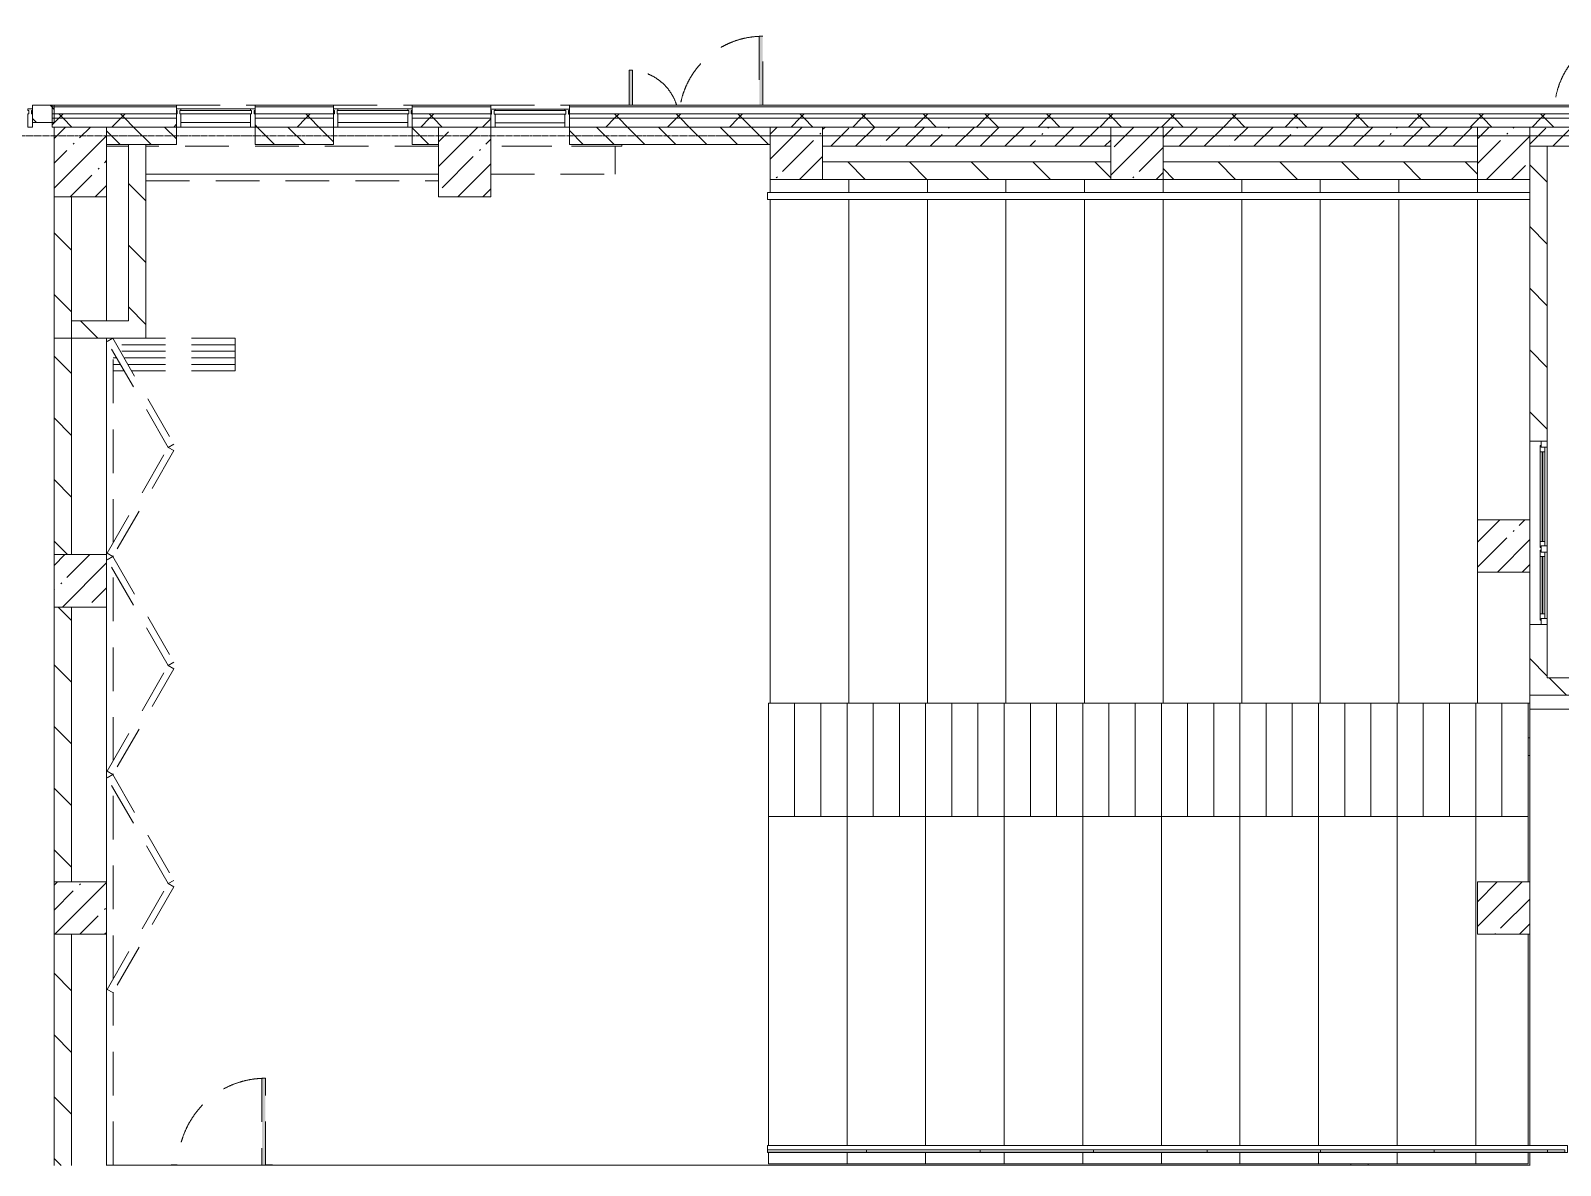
# Model space of a CAD drawing. Header units: millimetres. Extents: x 81548 to 272142, y -8553 to 29000.
# Drawn here: x 158572 to 176092, y 15201 to 28205 of the extents above; entities that cross this region are included whole.
import ezdxf

# ---------------------------------------------------------------- set-up
doc = ezdxf.new("R2010")
doc.units = ezdxf.units.MM
doc.linetypes.add('200_ШТРИХ__ш1_п0_6_', pattern=[800, 500, -300])
doc.linetypes.add('Осевая', pattern=[31.75, 6.35, -4.7625, 15.875, -4.7625])
for name, color, linetype, lineweight in [('A-DETL-MBND-1', 7, '200_ШТРИХ__ш1_п0_6_', 9), ('A-GLAZ-3', 7, 'Continuous', 5), ('A-GLAZ-CURT-2', 7, 'Continuous', 5), ('A-GLAZ-CWMG-2', 7, 'Continuous', 5), ('A-WALL', 7, 'Continuous', 9), ('A-WALL-3', 7, 'Continuous', 5), ('I-WALL-4', 7, 'Continuous', 5), ('S-COLS-3', 7, 'Continuous', 5), ('S-STRS-1', 7, 'Continuous', 5), ('Оси', 7, 'Continuous', 9), ('Оси-2', 7, 'Осевая', 9)]:
    doc.layers.add(name, color=color, linetype=linetype, lineweight=lineweight)
doc.layers.add('A-FLOR-1', color=7, linetype='Continuous', lineweight=5, true_color=0xaaaaaa)
doc.layers.add('A-WALL-PATT-1', color=7, linetype='Continuous', lineweight=5, true_color=0x787878)
pattern_1 = [(45, (145131.5, 0), (-353.5534, 353.5534), []), (135, (145131.5, 0), (-353.5534, -353.5534), [])]
pattern_2 = [(135, (145131.52, 0), (-176.7767, -176.7767), [])]
pattern_3 = [(135, (145131.5, 0), (-353.5534, -353.5534), [])]

# ---------------------------------------------------------------- blocks, each defined once
blk = doc.blocks.new('BSC_Колонна _Прямоугольная - 600х800-24078684-2_10_3_птичка')
at = {"layer": 'S-COLS-3'}
h = blk.add_hatch(dxfattribs=at)
h.set_pattern_fill('FP_54', color=256, style=0, pattern_type=2)
h.set_pattern_definition([(45, (-14010, -26700), (-285.123, 285.123), []), (45, (-13724.88, -26700), (-285.123, 285.123), [504.031, -100.806, 16.764, -84.042])])
h.paths.add_polyline_path([(300, -400), (300, 400), (-300, 400), (-300, -400)])
for p, q in [((300, 400), (-300, 400)), ((-300, 400), (-300, -400)), ((300, -400), (300, 400)), ((-300, -400), (300, -400))]:
    blk.add_line(p, q, dxfattribs=at)
blk = doc.blocks.new('BSC_Колонна _Прямоугольная - 600х600-23295697-2_10_3_птичка')
at = {"layer": 'S-COLS-3'}
h = blk.add_hatch(dxfattribs=at)
h.set_pattern_fill('FP_57', color=256, style=0, pattern_type=2)
h.set_pattern_definition([(45, (-14010, -18150), (-285.123, 285.123), []), (45, (-13724.88, -18150), (-285.123, 285.123), [504.031, -100.806, 16.764, -84.042])])
h.paths.add_polyline_path([(-300, -300), (300, -300), (300, 300), (-300, 300)])
for p, q in [((300, 300), (-300, 300)), ((-300, 300), (-300, -300)), ((300, -300), (300, 300)), ((-300, -300), (300, -300))]:
    blk.add_line(p, q, dxfattribs=at)
blk = doc.blocks.new('BSC_Колонна _Прямоугольная - 600х600-V37-2_10_3_птичка')
at = {"layer": 'S-COLS-3'}
h = blk.add_hatch(dxfattribs=at)
h.set_pattern_fill('FP_58', color=256, style=0, pattern_type=2)
h.set_pattern_definition([(45, (-14010, -21900), (-285.123, 285.123), []), (45, (-13724.88, -21900), (-285.123, 285.123), [504.031, -100.806, 16.764, -84.042])])
h.paths.add_polyline_path([(-300, -300), (300, -300), (300, 300), (-300, 300)])
for p, q in [((300, 300), (-300, 300)), ((-300, 300), (-300, -300)), ((300, -300), (300, 300)), ((-300, -300), (300, -300))]:
    blk.add_line(p, q, dxfattribs=at)
blk = doc.blocks.new('BSC_Колонна _Прямоугольная - 600х600-V39-2_10_3_птичка')
at = {"layer": 'S-COLS-3'}
h = blk.add_hatch(dxfattribs=at)
h.set_pattern_fill('FP_60', color=256, style=0, pattern_type=2)
h.set_pattern_definition([(45, (-26110, -26800), (-285.123, 285.123), []), (45, (-25824.88, -26800), (-285.123, 285.123), [504.031, -100.806, 16.764, -84.042])])
h.paths.add_polyline_path([(-300, -300), (300, -300), (300, 300), (-300, 300)])
for p, q in [((300, 300), (-300, 300)), ((-300, 300), (-300, -300)), ((300, -300), (300, 300)), ((-300, -300), (300, -300))]:
    blk.add_line(p, q, dxfattribs=at)
blk = doc.blocks.new('Прямоугольный импост - Импост структурный с накладкой - 190мм-22856075-2_10_3_птичка')
at = {"layer": 'A-GLAZ-CWMG-2'}
for p, q in [((0, 190), (-50, 190)), ((-50, 190), (-50, 40)), ((0, 40), (0, 190)), ((-50, 40), (-40, 40)), ((-40, 0), (-50, 0)), ((-50, 0), (-50, -17)), ((-40, 40), (-40, 0)), ((-10, 0), (-10, 40)), ((-10, 40), (0, 40)), ((0, 0), (-10, 0)), ((0, -17), (0, 0)), ((-50, -17), (0, -17))]:
    blk.add_line(p, q, dxfattribs=at)
blk = doc.blocks.new('Прямоугольный импост - Импост структурный с накладкой - 190мм-V43-2_10_3_птичка')
at = {"layer": 'A-GLAZ-CWMG-2'}
for p, q in [((0, 190), (-50, 190)), ((-50, 190), (-50, 40)), ((0, 40), (0, 188)), ((-50, 40), (-40, 40)), ((-40, 0), (-50, 0)), ((-50, 0), (-50, -17)), ((-40, 40), (-40, 0)), ((-10, 0), (-10, 40)), ((-10, 40), (0, 40)), ((0, 0), (-10, 0)), ((0, -17), (0, 0)), ((-50, -17), (0, -17))]:
    blk.add_line(p, q, dxfattribs=at)
blk = doc.blocks.new('Прямоугольный импост - Импост структурный с накладкой - 190мм-22856073-2_10_3_птичка')
at = {"layer": 'A-GLAZ-CWMG-2'}
for p, q in [((-50, 40), (-50, 190)), ((-50, 190), (0, 190)), ((0, 190), (0, 40)), ((-40, 40), (-50, 40)), ((-50, -17), (-50, 0)), ((-50, 0), (-40, 0)), ((-40, 0), (-40, 40)), ((-10, 40), (-10, 0)), ((0, 40), (-10, 40)), ((-10, 0), (0, 0)), ((0, 0), (0, -17)), ((0, -17), (-50, -17))]:
    blk.add_line(p, q, dxfattribs=at)
blk = doc.blocks.new('Системная панель - Стекло - 40мм-V60-2_10_3_птичка')
at = {"layer": 'A-GLAZ-CURT-2'}
h = blk.add_hatch(dxfattribs=at)
h.set_pattern_fill('FP_88', color=256, style=0, pattern_type=2)
h.set_pattern_definition([(45, (-17860.3, -26790), (-1414.21, 1414.21), [1000, -3000]), (45, (-18860.3, -27290), (-1414.21, 1414.21), [3000, -1000]), (45, (-16860.3, -27790), (-1414.21, 1414.21), [1000, -3000])])
h.paths.add_polyline_path([(-410, -40), (410, -40), (410, 0), (-410, 0)])
for p, q in [((410, 0), (-410, 0)), ((-410, 0), (-410, -40)), ((-410, -40), (410, -40)), ((410, -40), (410, 0))]:
    blk.add_line(p, q, dxfattribs=at)
blk = doc.blocks.new('Системная панель - Стекло - 40мм-V61-2_10_3_птичка')
at = {"layer": 'A-GLAZ-CURT-2'}
for p, q in [((410, 0), (-410, 0)), ((-410, 0), (-410, -40)), ((-410, -40), (410, -40)), ((410, -40), (410, 0))]:
    blk.add_line(p, q, dxfattribs=at)
blk = doc.blocks.new('BSC_Колонна _Прямоугольная - 600х600-V70-2_10_3_птичка')
at = {"layer": 'S-COLS-3'}
h = blk.add_hatch(dxfattribs=at)
h.set_pattern_fill('FP_97', color=256, style=0, pattern_type=2)
h.set_pattern_definition([(45, (-30310, -26800), (-285.123, 285.123), []), (45, (-30024.88, -26800), (-285.123, 285.123), [504.031, -100.806, 16.764, -84.042])])
h.paths.add_polyline_path([(-300, -300), (300, -300), (300, 300), (-300, 300)])
for p, q in [((300, 300), (-300, 300)), ((-300, 300), (-300, -300)), ((300, -300), (300, 300)), ((-300, -300), (300, -300))]:
    blk.add_line(p, q, dxfattribs=at)
blk = doc.blocks.new('Прямоугольный импост - Импост структурный с накладкой - 160мм Темный-33186089-2_10_3_птичка')
at = {"layer": 'A-GLAZ-CWMG-2'}
for p, q in [((16960, 27307), (17760, 27307)), ((16960, 27150), (17760, 27150))]:
    blk.add_line(p, q, dxfattribs=at)
blk = doc.blocks.new('110_Дверь_СКБ_1Ст_Внутренняя1 - Д-13 1100x2100h_кладовая-33288301-2_10_3_птичка')
at = {"layer": 'A-DETL-MBND-1'}
for points in [[(512, 113), (512, 1110), (472, 1110), (472, 113)], [(592, 113), (592, 118), (522, 113)]]:
    blk.add_hatch(color=256, dxfattribs=at).paths.add_polyline_path(points)
for p, q in [((472, 1110), (472, 113)), ((512, 1110), (472, 1110)), ((512, 113), (512, 1110)), ((-498, 118), (-568, 118)), ((592, 118), (522, 118))]:
    blk.add_line(p, q, dxfattribs=at)
blk.add_arc((512, 110), 1000, 90, 179.8021, dxfattribs=at)
blk = doc.blocks.new('DOR__перегородка__Прямоугольная - ТП-2_ Вн_ДПГ_9480х4200h_2-23998078-2_10_3_птичка')
at = {"layer": 'A-DETL-MBND-1'}
for p, q in [((3, -75), (1987, -75)), ((1982, -72), (2019, -7)), ((3194, -772), (1982, -72)), ((2019, -7), (3231, -707)), ((2137, -75), (4324, -75)), ((3230, -707), (4443, -7)), ((4480, -72), (3268, -772)), ((4443, -7), (4480, -72)), ((4474, -75), (4487, -75)), ((4481, -72), (4518, -7)), ((5693, -772), (4481, -72)), ((4518, -7), (5731, -707)), ((4637, -75), (6824, -75)), ((5730, -707), (6942, -7)), ((6980, -72), (5767, -772)), ((6942, -7), (6980, -72)), ((6974, -75), (6985, -75)), ((6979, -72), (7017, -7)), ((8192, -772), (6979, -72)), ((7017, -7), (8229, -707)), ((7135, -75), (9323, -75)), ((8229, -707), (9441, -7)), ((9479, -72), (8267, -772)), ((9105, -201), (9105, -75)), ((9180, -158), (9180, -75)), ((9255, -114), (9255, -75)), ((9330, -1474), (9330, -158)), ((9405, -1474), (9405, -114)), ((9441, -7), (9479, -72)), ((9473, -75), (9480, -75)), ((9105, -1474), (9105, -288)), ((9180, -1474), (9180, -244)), ((9255, -1474), (9255, -201)), ((9480, -1474), (9480, -450)), ((3231, -707), (3194, -772)), ((3268, -772), (3230, -707)), ((5731, -707), (5693, -772)), ((5767, -772), (5730, -707)), ((8229, -707), (8192, -772)), ((8267, -772), (8229, -707)), ((9105, -1474), (9480, -1474))]:
    blk.add_line(p, q, dxfattribs=at)
blk = doc.blocks.new('BSC_Колонна _Прямоугольная - 600х600-V89-2_10_3_птичка')
at = {"layer": 'S-COLS-3'}
h = blk.add_hatch(dxfattribs=at)
h.set_pattern_fill('FP_110', color=256, style=0, pattern_type=2)
h.set_pattern_definition([(45, (-22210, -26800), (-285.123, 285.123), []), (45, (-21924.88, -26800), (-285.123, 285.123), [504.031, -100.806, 16.764, -84.042])])
h.paths.add_polyline_path([(-300, -300), (300, -300), (300, 300), (-300, 300)])
for p, q in [((300, 300), (-300, 300)), ((-300, 300), (-300, -300)), ((300, -300), (300, 300)), ((-300, -300), (300, -300))]:
    blk.add_line(p, q, dxfattribs=at)
blk = doc.blocks.new('Перекрытия 3 - Перекрытия 4-20977624-2_10_3_птичка')
at = {"layer": 'S-STRS-1'}
for p, q in [((21910, 26500), (21910, 26351)), ((22810, 26351), (22810, 26500)), ((23710, 26351), (23710, 26500)), ((24610, 26351), (24610, 26500)), ((25510, 26351), (25510, 26500)), ((26410, 26351), (26410, 26500)), ((27310, 26351), (27310, 26500)), ((28210, 26351), (28210, 26500)), ((29110, 26351), (29110, 26500)), ((30010, 26351), (30010, 26500)), ((21910, 26270), (21910, 20500)), ((22810, 20500), (22810, 26270)), ((23710, 20500), (23710, 26270)), ((24610, 20500), (24610, 26270)), ((25510, 20500), (25510, 26270)), ((26410, 20500), (26410, 26270)), ((27310, 20500), (27310, 26270)), ((28210, 20500), (28210, 26270)), ((29110, 20500), (29110, 26270)), ((30010, 22600), (30010, 26270)), ((30010, 20500), (30010, 22000)), ((22490, 20500), (21910, 20500)), ((23390, 20500), (22810, 20500)), ((24290, 20500), (23710, 20500)), ((25190, 20500), (24610, 20500)), ((26090, 20500), (25510, 20500)), ((26990, 20500), (26410, 20500)), ((27890, 20500), (27310, 20500)), ((28790, 20500), (28210, 20500)), ((29690, 20500), (29110, 20500)), ((30610, 20500), (30010, 20500))]:
    blk.add_line(p, q, dxfattribs=at)
blk = doc.blocks.new('110_Дверь_СКБ_1Ст_Наружная - ДН-2д_л__ Дверь из подвала ЛК _900 мм в свету_ 3300 фрамуга метал-22954314-2_10_3_птичка')
at = {"layer": 'A-DETL-MBND-1'}
blk.add_hatch(color=256, dxfattribs=at).paths.add_polyline_path([(489.5, 115), (489.5, 970), (449.5, 970), (449.5, 115)])
for p, q in [((489.5, 970), (449.5, 970)), ((449.5, 970), (449.5, 115)), ((489.5, 115), (489.5, 970))]:
    blk.add_line(p, q, dxfattribs=at)
blk.add_arc((489.5, 30), 940, 90, 174.73278, dxfattribs=at)
blk = doc.blocks.new('120_Окно_СКБ_2Ст - 120_Окно_СКБ_2Ст 2100х1800 _мал створка справа_-24235684-2_10_3_птичка')
at = {"layer": 'A-GLAZ-3'}
for p, q in [((-1050, 30), (-1050, 100)), ((-1050, 100), (-980, 100)), ((1050, 100), (-1050, 100)), ((-980, 30), (-1050, 30)), ((-1050, 30), (-1000, 30)), ((-980, 30), (-1000, 30)), ((-1000, 30), (-1000, 20)), ((-1000, 20), (170, 20)), ((170, 20), (-1000, 20)), ((-980, 100), (-980, 30)), ((150, 70), (-980, 70)), ((-980, 70), (-980, 30)), ((-930, 20), (-930, 70)), ((-930, 50), (100, 50)), ((100, 40), (-930, 40)), ((100, 20), (100, 70)), ((150, 30), (150, 100)), ((150, 100), (220, 100)), ((150, 30), (150, 70)), ((220, 30), (150, 30)), ((170, 30), (150, 30)), ((170, 30), (200, 30)), ((170, 20), (170, 30)), ((220, 30), (200, 30)), ((200, 30), (200, 20)), ((200, 20), (1000, 20)), ((1000, 20), (200, 20)), ((220, 100), (220, 30)), ((980, 70), (220, 70)), ((220, 70), (220, 30)), ((270, 20), (270, 70)), ((270, 50), (930, 50)), ((930, 40), (270, 40)), ((930, 20), (930, 70)), ((980, 30), (980, 100)), ((980, 100), (1050, 100)), ((980, 30), (980, 70)), ((1050, 30), (980, 30)), ((1000, 30), (980, 30)), ((1000, 30), (1050, 30)), ((1000, 20), (1000, 30)), ((1050, 100), (1050, 30))]:
    blk.add_line(p, q, dxfattribs=at)
blk = doc.blocks.new('BSC_Колонна _Прямоугольная - 600х800-V132-2_10_3_птичка')
at = {"layer": 'S-COLS-3'}
h = blk.add_hatch(dxfattribs=at)
h.set_pattern_fill('FP_152', color=256, style=0, pattern_type=2)
h.set_pattern_definition([(45, (-18410.26, -26700), (-285.123, 285.123), []), (45, (-18125.13, -26700), (-285.123, 285.123), [504.031, -100.806, 16.764, -84.042])])
h.paths.add_polyline_path([(-300, -400), (300, -400), (300, 400), (-300, 400)])
for p, q in [((300, 400), (-300, 400)), ((-300, 400), (-300, -400)), ((300, -400), (300, 400)), ((-300, -400), (300, -400))]:
    blk.add_line(p, q, dxfattribs=at)
blk = doc.blocks.new('110_Дверь_СКБ_2Ст_Наружная - ДН-1_л_ Двухстворчатая 1450 х3300 _h_ в свету с верхним остеклением-23567691-2_10_3_птичка')
at = {"layer": 'A-DETL-MBND-1'}
for points in [[(784.5, 125), (784.5, 915), (744.5, 915), (744.5, 125)], [(-705.5, 125), (-705.5, 525), (-745.5, 525), (-745.5, 125)]]:
    blk.add_hatch(color=256, dxfattribs=at).paths.add_polyline_path(points)
for p, q in [((784.5, 915), (744.5, 915)), ((744.5, 915), (744.5, 125)), ((784.5, 125), (784.5, 915)), ((-745.5, 525), (-745.5, 125)), ((-705.5, 525), (-745.5, 525)), ((-705.5, 125), (-705.5, 525))]:
    blk.add_line(p, q, dxfattribs=at)
for centre, radius, start, end in [((784.5, -45), 960, 90, 169.73704), ((-745.5, -45), 570, 17.53545, 90)]:
    blk.add_arc(centre, radius, start, end, dxfattribs=at)
blk = doc.blocks.new('Системная панель - Стекло - 40мм-V145-2_10_3_птичка')
at = {"layer": 'A-GLAZ-CURT-2'}
for p, q in [((410, 0), (-410, 0)), ((-410, 0), (-410, -40)), ((-410, -40), (410, -40)), ((410, -40), (410, 0))]:
    blk.add_line(p, q, dxfattribs=at)
blk = doc.blocks.new('Перекрытия 2 - Перекрытия 4-32990152-2_10_3_птичка')
at = {"layer": 'S-STRS-1'}
for p, q in [((21910, 19180), (22510, 19180)), ((21910, 19180), (21910, 15411)), ((22810, 19180), (23410, 19180)), ((22810, 15411), (22810, 19180)), ((23710, 19180), (24310, 19180)), ((23710, 15411), (23710, 19180)), ((24610, 19180), (25210, 19180)), ((24610, 15411), (24610, 19180)), ((25510, 19180), (26110, 19180)), ((25510, 15411), (25510, 19180)), ((26410, 19180), (27010, 19180)), ((26410, 15411), (26410, 19180)), ((27310, 19180), (27910, 19180)), ((27310, 15411), (27310, 19180)), ((28210, 19180), (28810, 19180)), ((28210, 15411), (28210, 19180)), ((29110, 19180), (29710, 19180)), ((29110, 15411), (29110, 19180)), ((30010, 19180), (30610, 19180)), ((30010, 15411), (30010, 19180)), ((30610, 18430), (30610, 19180)), ((30610, 15411), (30610, 17830)), ((21910, 15330), (21910, 15200)), ((22810, 15200), (22810, 15330)), ((23710, 15200), (23710, 15330)), ((24610, 15200), (24610, 15330)), ((25510, 15200), (25510, 15330)), ((26410, 15200), (26410, 15330)), ((27310, 15200), (27310, 15330)), ((28210, 15200), (28210, 15330)), ((29110, 15200), (29110, 15330)), ((30010, 15200), (30010, 15330)), ((30610, 15200), (30610, 15330)), ((22810, 15200), (21910, 15200)), ((23710, 15200), (22810, 15200)), ((24610, 15200), (23710, 15200)), ((25510, 15200), (24610, 15200)), ((26410, 15200), (25510, 15200)), ((27310, 15200), (26410, 15200)), ((28210, 15200), (27310, 15200)), ((29110, 15200), (28210, 15200)), ((30010, 15200), (29110, 15200)), ((30610, 15200), (30010, 15200))]:
    blk.add_line(p, q, dxfattribs=at)
blk = doc.blocks.new('Стены наклон_ амфитеатр - Стены наклон_ амфитеатр-32992696-2_10_3_птичка')
at = {"layer": 'A-WALL-PATT-1'}
h = blk.add_hatch(dxfattribs=at)
h.set_pattern_fill('FP_173', color=256, style=0, pattern_type=2)
h.set_pattern_definition([(0, (26444.5, 15393.4), (0, 246.1), []), (90, (26444.5, 15393.4), (-1300, 8e-14), [])])
h.paths.add_polyline_path([(31010, 15354), (31010, 15381), (21879, 15381), (21879, 15354), (30993, 15354)])
at = {"layer": 'A-WALL-3'}
for p, q in [((31041, 15431), (21879, 15431)), ((21879, 15431), (21879, 15381)), ((31041, 15350), (31041, 15431)), ((21879, 15381), (31010, 15381)), ((21879, 15354), (21879, 15381)), ((21879, 15350), (21879, 15354)), ((31010, 15354), (21879, 15354)), ((31010, 15350), (21879, 15350)), ((31010, 15381), (31010, 15350)), ((31010, 15350), (31041, 15350))]:
    blk.add_line(p, q, dxfattribs=at)
blk = doc.blocks.new('Стены наклон_ амфитеатр1 - Стены наклон_ амфитеатр-33007412-2_10_3_птичка')
at = {"layer": 'A-WALL-3'}
for p, q in [((21879, 26351), (21879, 26270)), ((30610, 26351), (21879, 26351)), ((30610, 26270), (30610, 26351)), ((21879, 26270), (30610, 26270))]:
    blk.add_line(p, q, dxfattribs=at)
blk = doc.blocks.new('Зашивка приборов отопления12 - Зашивка приборов отопления-33278990-2_10_3_птичка')
at = {"layer": 'A-DETL-MBND-1'}
for p, q in [((37640, 23400), (34290, 23400)), ((34290, 23079), (37640, 23079)), ((37640, 23079), (34290, 23079)), ((34290, 23004), (37640, 23004))]:
    blk.add_line(p, q, dxfattribs=at)
blk = doc.blocks.new('Зашивка приборов отопления13 - Зашивка приборов отопления-33279120-2_10_3_птичка')
at = {"layer": 'A-DETL-MBND-1'}
for p, q in [((20136, 26880), (18710, 26880)), ((20136, 26560), (20136, 26880)), ((18710, 26560), (20136, 26560))]:
    blk.add_line(p, q, dxfattribs=at)
blk = doc.blocks.new('BSC_Колонна _Прямоугольная - 600х600-V179-2_10_3_птичка')
at = {"layer": 'S-COLS-3'}
h = blk.add_hatch(dxfattribs=at)
h.set_pattern_fill('FP_174', color=256, style=0, pattern_type=2)
h.set_pattern_definition([(45, (-30310, -18150), (-285.123, 285.123), []), (45, (-30024.88, -18150), (-285.123, 285.123), [504.031, -100.806, 16.764, -84.042])])
h.paths.add_polyline_path([(-93, -300), (300, -300), (300, 300), (-300, 300), (-300, -300)])
for p, q in [((300, 300), (-300, 300)), ((-300, 300), (-300, -300)), ((300, -300), (300, 300)), ((-300, -300), (300, -300))]:
    blk.add_line(p, q, dxfattribs=at)
blk = doc.blocks.new('BSC_Колонна _Прямоугольная - 600х600-V180-2_10_3_птичка')
at = {"layer": 'S-COLS-3'}
h = blk.add_hatch(dxfattribs=at)
h.set_pattern_fill('FP_175', color=256, style=0, pattern_type=2)
h.set_pattern_definition([(45, (-30310, -22300), (-285.123, 285.123), []), (45, (-30024.88, -22300), (-285.123, 285.123), [504.031, -100.806, 16.764, -84.042])])
h.paths.add_polyline_path([(-300, -300), (300, -300), (300, 300), (-300, 300)])
for p, q in [((300, 300), (-300, 300)), ((-300, 300), (-300, -300)), ((300, -300), (300, 300)), ((-300, -300), (300, -300))]:
    blk.add_line(p, q, dxfattribs=at)

msp = doc.modelspace()

# ---------------------------------------------------------------- hatches: boundary and pattern name
at = {"layer": 'A-WALL-3'}
h = msp.add_hatch(dxfattribs=at)
h.set_pattern_fill('FP_65', color=256, style=0, pattern_type=2)
h.set_pattern_definition(pattern_2)
h.paths.add_polyline_path([(158635.5, 27150), (158841.5, 27150), (158841.5, 27350), (158591.8, 27350), (158591.8, 27150)])
h.paths.add_polyline_path([(149191.5, 27150), (149241.5, 27150), (149241.5, 27350), (149191.5, 27350)])
h = msp.add_hatch(dxfattribs=at)
h.set_pattern_fill('FP_55', color=256, style=0, pattern_type=2)
h.set_pattern_definition(pattern_1)
h.paths.add_polyline_path([(178841.5, 27200), (178841.5, 27250), (164741.8, 27250), (164741.8, 27200), (178741.5, 27200)])
h.paths.add_polyline_path([(160241.8, 27200), (160241.8, 27250), (158820.5, 27250), (158820.5, 27200), (159564.1, 27200)])
h.paths.add_polyline_path([(161141.8, 27200), (162041.8, 27200), (162041.8, 27250), (161141.8, 27250)])
h.paths.add_polyline_path([(163841.8, 27200), (163841.8, 27250), (162941.8, 27250), (162941.8, 27200), (163278.1, 27200)])
h = msp.add_hatch(dxfattribs=at)
h.set_pattern_fill('FP_55', color=256, style=0, pattern_type=2)
h.set_pattern_definition(pattern_1)
h.paths.add_polyline_path([(176277.4, 27100), (178741.5, 27100), (178741.5, 27200), (164741.8, 27200), (164741.8, 27100), (175741.5, 27100)])
h.paths.add_polyline_path([(163241.8, 27100), (163841.8, 27100), (163841.8, 27200), (162941.8, 27200), (162941.8, 27100)])
h.paths.add_polyline_path([(161141.8, 27100), (162041.8, 27100), (162041.8, 27200), (161141.8, 27200)])
h.paths.add_polyline_path([(158841.5, 27100), (160241.8, 27100), (160241.8, 27200), (158820.5, 27200), (158820.5, 27100)])
h = msp.add_hatch(dxfattribs=at)
h.set_pattern_fill('FP_65', color=256, style=0, pattern_type=2)
h.set_pattern_definition(pattern_2)
h.paths.add_polyline_path([(162041.8, 26900), (162041.8, 27100), (161141.8, 27100), (161141.8, 26900), (161421.1, 26900)])
h.paths.add_polyline_path([(159891.5, 26900), (160241.8, 26900), (160241.8, 27100), (159441.5, 27100), (159441.5, 26900), (159691.5, 26900)])
h.paths.add_polyline_path([(167041.5, 26900), (167041.5, 27100), (164741.8, 27100), (164741.8, 26900), (166063.7, 26900)])
h.paths.add_polyline_path([(163241.8, 26900), (163241.8, 27100), (162941.8, 27100), (162941.8, 26900)])
at = {"layer": 'I-WALL-4'}
h = msp.add_hatch(dxfattribs=at)
h.set_pattern_fill('FP_63', color=256, style=0, pattern_type=2)
h.set_pattern_definition([(45, (145131.5, 0), (-285.123, 285.123), []), (45, (145416.64, 0), (-285.123, 285.123), [504.031, -100.806, 16.764, -84.042])])
h.paths.add_polyline_path([(175141.5, 26880), (175141.5, 27100), (171541.5, 27100), (171541.5, 26880)])
h.paths.add_polyline_path([(178141.5, 26880), (178141.5, 27100), (175741.5, 27100), (175741.5, 26880), (178134.5, 26880)])
h.paths.add_polyline_path([(167920.7, 26880), (170941.5, 26880), (170941.5, 27100), (167641.5, 27100), (167641.5, 26880)])
h = msp.add_hatch(dxfattribs=at)
h.set_pattern_fill('FP_66', color=256, style=0, pattern_type=2)
h.set_pattern_definition(pattern_3)
h.paths.add_polyline_path([(159891.5, 24680), (159891.5, 26900), (159691.5, 26900), (159691.5, 24680)])
h = msp.add_hatch(dxfattribs=at)
h.set_pattern_fill('FP_66', color=256, style=0, pattern_type=2)
h.set_pattern_definition(pattern_3)
h.paths.add_polyline_path([(175941.5, 20790), (175941.5, 21400), (175741.5, 21400), (175741.5, 20790)])
h.paths.add_polyline_path([(175941.5, 23500), (175941.5, 26880), (175741.5, 26880), (175741.5, 23500)])
h = msp.add_hatch(dxfattribs=at)
h.set_pattern_fill('FP_66', color=256, style=0, pattern_type=2)
h.set_pattern_definition(pattern_3)
h.paths.add_polyline_path([(170941.5, 26500), (170941.5, 26700), (167641.5, 26700), (167641.5, 26500), (167920.7, 26500)])
h = msp.add_hatch(dxfattribs=at)
h.set_pattern_fill('FP_66', color=256, style=0, pattern_type=2)
h.set_pattern_definition(pattern_3)
h.paths.add_polyline_path([(175141.5, 26500), (175141.5, 26700), (171541.5, 26700), (171541.5, 26500)])
h = msp.add_hatch(dxfattribs=at)
h.set_pattern_fill('FP_66', color=256, style=0, pattern_type=2)
h.set_pattern_definition(pattern_3)
h.paths.add_polyline_path([(159041.8, 24680), (159041.8, 26300), (158841.8, 26300), (158841.8, 24680)])
h = msp.add_hatch(dxfattribs=at)
h.set_pattern_fill('FP_66', color=256, style=0, pattern_type=2)
h.set_pattern_definition(pattern_3)
h.paths.add_polyline_path([(158841.8, 15200), (159041.8, 15200), (159041.8, 17850), (158841.8, 17850), (158841.8, 15848.6)])
h.paths.add_polyline_path([(158841.8, 18450), (159041.8, 18450), (159041.8, 21600), (158841.8, 21600), (158841.8, 20476.2)])
h.paths.add_polyline_path([(158841.8, 22200), (159041.8, 22200), (159041.8, 26300), (158841.8, 26300), (158841.8, 25103.8)])
h = msp.add_hatch(dxfattribs=at)
h.set_pattern_fill('FP_66', color=256, style=0, pattern_type=2)
h.set_pattern_definition(pattern_3)
h.paths.add_polyline_path([(159691.5, 24680), (159691.5, 24880), (159041.8, 24880), (159041.8, 24680)])
h = msp.add_hatch(dxfattribs=at)
h.set_pattern_fill('FP_66', color=256, style=0, pattern_type=2)
h.set_pattern_definition(pattern_3)
h.paths.add_polyline_path([(178541.5, 20590), (178541.5, 20790), (175741.5, 20790), (175741.5, 20590), (177205.9, 20590)])

# ---------------------------------------------------------------- linework, layer by layer
at = {"layer": 'A-DETL-MBND-1'}
for p, q in [((160241.8, 27350), (161141.8, 27350)), ((162041.8, 27350), (162941.8, 27350)), ((163841.8, 27350), (164741.8, 27350)), ((160291.8, 27100), (161091.8, 27100)), ((161091.8, 27100), (160291.8, 27100)), ((162091.8, 27100), (162891.8, 27100)), ((162891.8, 27100), (162091.8, 27100)), ((163891.3, 27100), (164691.9, 27100)), ((164691.9, 27100), (163891.3, 27100)), ((159691.5, 26880), (159441.5, 26880)), ((163241.8, 26880), (159891.5, 26880)), ((165341.5, 26880), (163841.8, 26880)), ((165341.5, 26900), (165341.5, 26880)), ((175721.5, 20100), (175741.5, 20100)), ((175741.5, 19900), (175721.5, 19900)), ((173691.5, 15203), (173691.5, 15220)), ((173891.5, 15220), (173891.5, 15203))]:
    msp.add_line(p, q, dxfattribs=at)
at = {"layer": 'A-FLOR-1'}
for p, q in [((159441.8, 24880), (159441.8, 26500)), ((159441.8, 15200), (159441.8, 24680)), ((175741.5, 20590), (175741.5, 18450)), ((178391.5, 20429), (175741.5, 20429)), ((175741.5, 17850), (175741.5, 15430.8)), ((175741.5, 15350), (175741.5, 15200)), ((175741.5, 15203.4), (159441.6, 15203.4))]:
    msp.add_line(p, q, dxfattribs=at)
at = {"layer": 'A-WALL'}
for p, q in [((160241.8, 27330), (158820.5, 27330)), ((160241.8, 27250), (158820.5, 27250)), ((160241.8, 27200), (158820.5, 27200)), ((162041.8, 27330), (161141.8, 27330)), ((162041.8, 27250), (161141.8, 27250)), ((162041.8, 27200), (161141.8, 27200)), ((163841.8, 27330), (162941.8, 27330)), ((163841.8, 27250), (162941.8, 27250)), ((163841.8, 27200), (162941.8, 27200)), ((178971.5, 27330), (164741.8, 27330)), ((178891.5, 27250), (164741.8, 27250)), ((178841.5, 27200), (164741.8, 27200)), ((160241.8, 27100), (159441.5, 27100)), ((162041.8, 27100), (161141.8, 27100)), ((163241.8, 27100), (162941.8, 27100)), ((167041.5, 27100), (164741.8, 27100)), ((170941.5, 27100), (167641.5, 27100)), ((175141.5, 27100), (171541.5, 27100)), ((178141.5, 27100), (175741.5, 27100)), ((159891.5, 26900), (159691.5, 26900)), ((175941.5, 26880), (175741.5, 26880))]:
    msp.add_line(p, q, dxfattribs=at)
at = {"layer": 'A-WALL-3'}
for p, q in [((160241.8, 27350), (158591.8, 27350)), ((158591.8, 27350), (158591.8, 27150)), ((158820.5, 27350), (158820.5, 27100)), ((158841.5, 27150), (158841.5, 27350)), ((160241.8, 27100), (160241.8, 27350)), ((162041.8, 27350), (161141.8, 27350)), ((161141.8, 27350), (161141.8, 27100)), ((162041.8, 27100), (162041.8, 27350)), ((163841.8, 27350), (162941.8, 27350)), ((162941.8, 27350), (162941.8, 27100)), ((163841.8, 27100), (163841.8, 27350)), ((178991.5, 27350), (164741.8, 27350)), ((164741.8, 27350), (164741.8, 27100)), ((158591.8, 27150), (158841.5, 27150)), ((158820.5, 27100), (158841.5, 27100)), ((159441.5, 27100), (160241.8, 27100)), ((160241.8, 26900), (160241.8, 27100)), ((161141.8, 27100), (162041.8, 27100)), ((161141.8, 27100), (161141.8, 26900)), ((162041.8, 26900), (162041.8, 27100)), ((162941.8, 27100), (163241.8, 27100)), ((162941.8, 27100), (162941.8, 26900)), ((164741.8, 27100), (167041.5, 27100)), ((164741.8, 27100), (164741.8, 26900)), ((167641.5, 27100), (170941.5, 27100)), ((171541.5, 27100), (175141.5, 27100)), ((175741.5, 27100), (178741.5, 27100)), ((159441.5, 26900), (159691.5, 26900)), ((159891.5, 26900), (160241.8, 26900)), ((161141.8, 26900), (162041.8, 26900)), ((162941.8, 26900), (163241.8, 26900)), ((164741.8, 26900), (167041.5, 26900))]:
    msp.add_line(p, q, dxfattribs=at)
at = {"layer": 'I-WALL-4'}
for p, q in [((159691.5, 26900), (159691.5, 24880)), ((159891.5, 24680), (159891.5, 26900)), ((167641.5, 26880), (170941.5, 26880)), ((171541.5, 26880), (175141.5, 26880)), ((175941.5, 26880), (178141.5, 26880)), ((175941.5, 20790), (175941.5, 26880)), ((170941.5, 26700), (167641.5, 26700)), ((175141.5, 26700), (171541.5, 26700)), ((167641.5, 26500), (170941.5, 26500)), ((171541.5, 26500), (175141.5, 26500)), ((175741.5, 26500), (175741.5, 22600)), ((158841.8, 26300), (158841.8, 22200)), ((159041.8, 22200), (159041.8, 26300)), ((159691.5, 24880), (159041.8, 24880)), ((158841.8, 24680), (159891.5, 24680)), ((175741.5, 23500), (175941.5, 23500)), ((175741.5, 22000), (175741.5, 20590)), ((158841.8, 21600), (158841.8, 18450)), ((159041.8, 18450), (159041.8, 21600)), ((175941.5, 21400), (175741.5, 21400)), ((178541.5, 20790), (175941.5, 20790)), ((175741.5, 20590), (178541.5, 20590)), ((158841.8, 17850), (158841.8, 15200)), ((159041.8, 15200), (159041.8, 17850))]:
    msp.add_line(p, q, dxfattribs=at)
at = {"layer": 'S-STRS-1'}
for p, q in [((167021.5, 20500), (167021.5, 19200)), ((167021.5, 20500), (167041.5, 20500)), ((167021.5, 20500), (167021.5, 19200)), ((167321.5, 20500), (167321.5, 19200)), ((167321.5, 20500), (167321.5, 19200)), ((167621.5, 20500), (167921.5, 20500)), ((167621.5, 20500), (167621.5, 19200)), ((167621.5, 20500), (167621.5, 19200)), ((167921.5, 20500), (167941.5, 20500)), ((167921.5, 20500), (167921.5, 19200)), ((167921.5, 20500), (167921.5, 19200)), ((168221.5, 20500), (168221.5, 19200)), ((168221.5, 20500), (168221.5, 19200)), ((168521.5, 20500), (168821.5, 20500)), ((168521.5, 20500), (168521.5, 19200)), ((168521.5, 20500), (168521.5, 19200)), ((168821.5, 20500), (168841.5, 20500)), ((168821.5, 20500), (168821.5, 19200)), ((168821.5, 20500), (168821.5, 19200)), ((169121.5, 20500), (169121.5, 19200)), ((169121.5, 20500), (169121.5, 19200)), ((169421.5, 20500), (169721.5, 20500)), ((169421.5, 20500), (169421.5, 19200)), ((169421.5, 20500), (169421.5, 19200)), ((169721.5, 20500), (169741.5, 20500)), ((169721.5, 20500), (169721.5, 19200)), ((169721.5, 20500), (169721.5, 19200)), ((170021.5, 20500), (170021.5, 19200)), ((170021.5, 20500), (170021.5, 19200)), ((170321.5, 20500), (170621.5, 20500)), ((170321.5, 20500), (170321.5, 19200)), ((170321.5, 20500), (170321.5, 19200)), ((170621.5, 20500), (170641.5, 20500)), ((170621.5, 20500), (170621.5, 19200)), ((170621.5, 20500), (170621.5, 19200)), ((170921.5, 20500), (170921.5, 19200)), ((170921.5, 20500), (170921.5, 19200)), ((171221.5, 20500), (171521.5, 20500)), ((171221.5, 20500), (171221.5, 19200)), ((171221.5, 20500), (171221.5, 19200)), ((171521.5, 20500), (171541.5, 20500)), ((171521.5, 20500), (171521.5, 19200)), ((171521.5, 20500), (171521.5, 19200)), ((171821.5, 20500), (171821.5, 19200)), ((171821.5, 20500), (171821.5, 19200)), ((172121.5, 20500), (172421.5, 20500)), ((172121.5, 20500), (172121.5, 19200)), ((172121.5, 20500), (172121.5, 19200)), ((172421.5, 20500), (172441.5, 20500)), ((172421.5, 20500), (172421.5, 19200)), ((172421.5, 20500), (172421.5, 19200)), ((172721.5, 20500), (172721.5, 19200)), ((172721.5, 20500), (172721.5, 19200)), ((173021.5, 20500), (173321.5, 20500)), ((173021.5, 20500), (173021.5, 19200)), ((173021.5, 20500), (173021.5, 19200)), ((173321.5, 20500), (173341.5, 20500)), ((173321.5, 20500), (173321.5, 19200)), ((173321.5, 20500), (173321.5, 19200)), ((173621.5, 20500), (173621.5, 19200)), ((173621.5, 20500), (173621.5, 19200)), ((173921.5, 20500), (174221.5, 20500)), ((173921.5, 20500), (173921.5, 19200)), ((173921.5, 20500), (173921.5, 19200)), ((174221.5, 20500), (174241.5, 20500)), ((174221.5, 20500), (174221.5, 19200)), ((174221.5, 20500), (174221.5, 19200)), ((174521.5, 20500), (174521.5, 19200)), ((174521.5, 20500), (174521.5, 19200)), ((174821.5, 20500), (175121.5, 20500)), ((174821.5, 20500), (174821.5, 19200)), ((174821.5, 20500), (174821.5, 19200)), ((175121.5, 20500), (175141.5, 20500)), ((175121.5, 20500), (175121.5, 19200)), ((175121.5, 20500), (175121.5, 19200)), ((175421.5, 20500), (175421.5, 19200)), ((175421.5, 20500), (175421.5, 19200)), ((175721.5, 20500), (175721.5, 19200)), ((167621.5, 19200), (167921.5, 19200)), ((168521.5, 19200), (168821.5, 19200)), ((169421.5, 19200), (169721.5, 19200)), ((170321.5, 19200), (170621.5, 19200)), ((171221.5, 19200), (171521.5, 19200)), ((172121.5, 19200), (172421.5, 19200)), ((173021.5, 19200), (173321.5, 19200)), ((173921.5, 19200), (174221.5, 19200)), ((174821.5, 19200), (175121.5, 19200))]:
    msp.add_line(p, q, dxfattribs=at)
at = {"layer": 'Оси'}
msp.add_line((166491.5, 27000), (178991.5, 27000), dxfattribs=at)
at = {"layer": 'Оси-2'}
msp.add_line((155520.5, 27000), (166491.5, 27000), dxfattribs=at)

# ---------------------------------------------------------------- block references
at = {"layer": 'A-DETL-MBND-1'}
for name, p in [('110_Дверь_СКБ_2Ст_Наружная - ДН-1_л_ Двухстворчатая 1450 х3300 _h_ в свету с верхним остеклением-23567691-2_10_3_птичка', (166172, 27225)), ('110_Дверь_СКБ_1Ст_Наружная - ДН-2д_л__ Дверь из подвала ЛК _900 мм в свету_ 3300 фрамуга метал-22954314-2_10_3_птичка', (176472, 27235)), ('Зашивка приборов отопления12 - Зашивка приборов отопления-33278990-2_10_3_птичка', (125601.8, 3480)), ('Зашивка приборов отопления13 - Зашивка приборов отопления-33279120-2_10_3_птичка', (145131.5, 0)), ('110_Дверь_СКБ_1Ст_Внутренняя1 - Д-13 1100x2100h_кладовая-33288301-2_10_3_птичка', (160749, 15090))]:
    msp.add_blockref(name, p, dxfattribs=at)
at = {"layer": 'A-DETL-MBND-1', "rotation": 90.00000000000044}
msp.add_blockref('DOR__перегородка__Прямоугольная - ТП-2_ Вн_ДПГ_9480х4200h_2-23998078-2_10_3_птичка', (159441.5, 15200), dxfattribs=at)
at = {"layer": 'A-GLAZ-3', "rotation": 269.9999999999999}
msp.add_blockref('120_Окно_СКБ_2Ст - 120_Окно_СКБ_2Ст 2100х1800 _мал створка справа_-24235684-2_10_3_птичка', (175841.5, 22450), dxfattribs=at)
at = {"layer": 'A-GLAZ-CURT-2'}
for name, p in [('Системная панель - Стекло - 40мм-V145-2_10_3_птичка', (160691.8, 27290)), ('Системная панель - Стекло - 40мм-V60-2_10_3_птичка', (162491.8, 27290)), ('Системная панель - Стекло - 40мм-V61-2_10_3_птичка', (164291.8, 27288.3))]:
    msp.add_blockref(name, p, dxfattribs=at)
at = {"layer": 'A-GLAZ-CWMG-2', "extrusion": (0, 0, -1), "rotation": 180}
for p in [(-158591.8, 27290), (-161141.8, 27290), (-162941.8, 27290), (-164741.8, 27288.3)]:
    msp.add_blockref('Прямоугольный импост - Импост структурный с накладкой - 190мм-22856073-2_10_3_птичка', p, dxfattribs=at)
at = {"layer": 'A-GLAZ-CWMG-2', "rotation": 180}
for name, p in [('Прямоугольный импост - Импост структурный с накладкой - 190мм-22856075-2_10_3_птичка', (160241.8, 27290)), ('Прямоугольный импост - Импост структурный с накладкой - 190мм-22856075-2_10_3_птичка', (162041.8, 27290)), ('Прямоугольный импост - Импост структурный с накладкой - 190мм-V43-2_10_3_птичка', (163841.8, 27288.3))]:
    msp.add_blockref(name, p, dxfattribs=at)
at = {"layer": 'A-GLAZ-CWMG-2'}
for p in [(143331.5, 0), (145131.5, 0), (146931.5, -1.7)]:
    msp.add_blockref('Прямоугольный импост - Импост структурный с накладкой - 160мм Темный-33186089-2_10_3_птичка', p, dxfattribs=at)
at = {"layer": 'A-WALL-3'}
for name in ['Стены наклон_ амфитеатр1 - Стены наклон_ амфитеатр-33007412-2_10_3_птичка', 'Стены наклон_ амфитеатр - Стены наклон_ амфитеатр-32992696-2_10_3_птичка']:
    msp.add_blockref(name, (145131.5, 0), dxfattribs=at)
at = {"layer": 'S-COLS-3'}
for name, p in [('BSC_Колонна _Прямоугольная - 600х800-24078684-2_10_3_птичка', (159141.5, 26700)), ('BSC_Колонна _Прямоугольная - 600х800-V132-2_10_3_птичка', (163541.8, 26700)), ('BSC_Колонна _Прямоугольная - 600х600-V89-2_10_3_птичка', (167341.5, 26800)), ('BSC_Колонна _Прямоугольная - 600х600-V39-2_10_3_птичка', (171241.5, 26800)), ('BSC_Колонна _Прямоугольная - 600х600-V70-2_10_3_птичка', (175441.5, 26800)), ('BSC_Колонна _Прямоугольная - 600х600-V180-2_10_3_птичка', (175441.5, 22300)), ('BSC_Колонна _Прямоугольная - 600х600-V37-2_10_3_птичка', (159141.5, 21900)), ('BSC_Колонна _Прямоугольная - 600х600-23295697-2_10_3_птичка', (159141.5, 18150)), ('BSC_Колонна _Прямоугольная - 600х600-V179-2_10_3_птичка', (175441.5, 18150))]:
    msp.add_blockref(name, p, dxfattribs=at)
at = {"layer": 'S-STRS-1'}
for name, p in [('Перекрытия 3 - Перекрытия 4-20977624-2_10_3_птичка', (145131.5, 0)), ('Перекрытия 2 - Перекрытия 4-32990152-2_10_3_птичка', (145111.5, 20))]:
    msp.add_blockref(name, p, dxfattribs=at)

doc.saveas('drawing.dxf')
